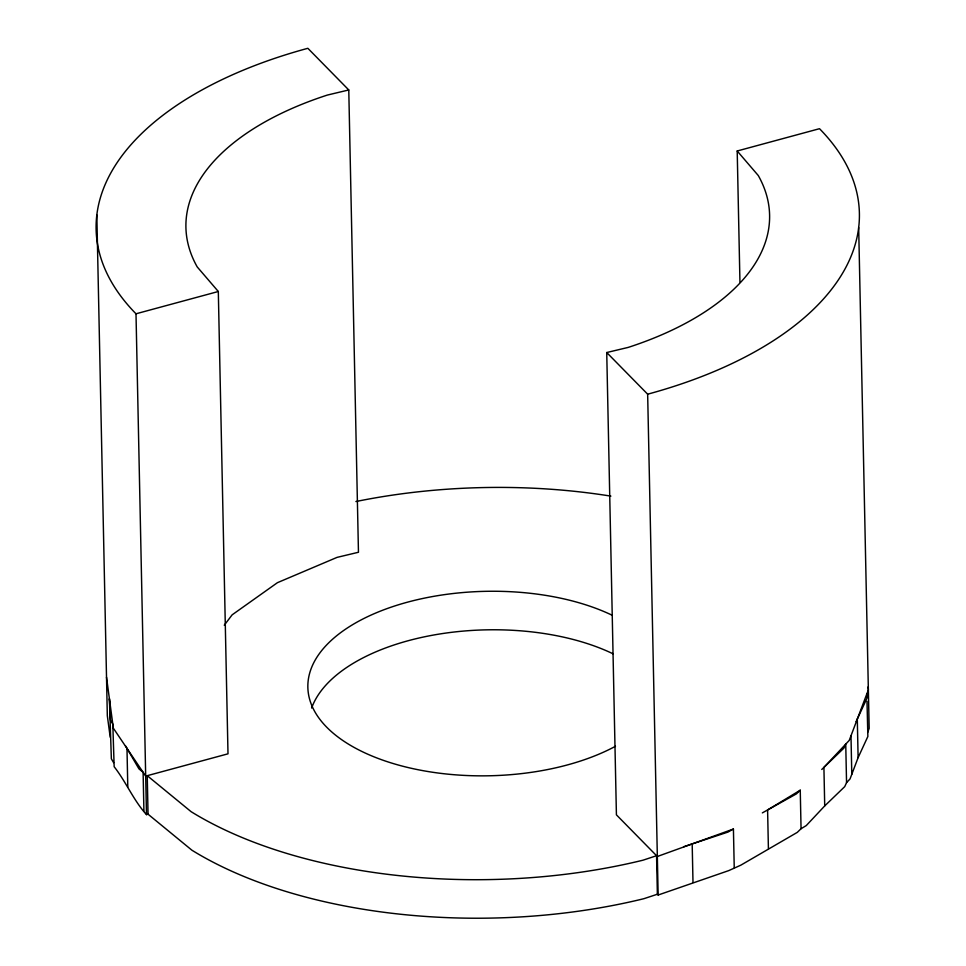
<?xml version="1.0" encoding="UTF-8"?>
<svg xmlns="http://www.w3.org/2000/svg" width="966" height="966" viewBox="0 0 966 966"><rect width="100%" height="100%" fill="white"/><g stroke="black" fill="none" stroke-linecap="round" stroke-linejoin="round"><path stroke-width="1.45" d="M866.997 701.304L867.866 736.49L858.11 757.634L850.044 778.922L846.554 782.641L844.719 786.638L824.722 805.91L806.26 825.58L801.055 828.731L797.276 832.378L740.813 865.174L728.775 870.595L658.148 895.023L657.375 894.238L656.566 855.707L643.078 860.175A381.727 196.026 -1.2 0 1 191.111 811.682L147.243 775.686L148.052 814.205L191.92 850.213A381.727 196.026 -1.2 0 0 643.887 898.694L657.375 894.238M867.649 732.421L869.171 728.4L858.677 227.565M856.13 721.638L867.057 697.971L866.84 693.902L866.9 696.86M224.257 625.243L232.13 614.847L277.435 582.679L337.049 557.382L358.458 552.262L348.774 89.959L307.852 48.3A381.727 196.026 -1.2 0 0 136.001 313.793L146.494 814.628L148.052 814.205M801.055 828.731L800.246 790.2L796.467 793.847L762.343 812.889M821.764 769.467L843.91 748.107L845.745 744.11L846.554 782.641M800.246 790.2L767.596 809.955L768.405 848.486M734.232 867.553L733.423 829.021L727.966 832.076L683.638 846.747M733.423 829.021L657.339 856.492L616.417 814.845L606.733 352.53L628.142 347.422A291.901 149.911 -1.2 0 0 758.286 175.546L737.203 150.986L819.506 128.695A381.727 196.026 -1.2 0 1 647.655 394.188L658.148 895.023M136.001 313.793L218.316 291.503L228 753.818L145.685 776.109L113.348 728.195L106.514 677.238M348.774 89.959L327.365 95.066A291.901 149.911 -1.2 0 0 197.221 266.93L218.316 291.503M146.494 814.628C133.562 800.452 126.123 781.977 114.157 766.714L112.805 724.138L110.547 720.262L109.399 698.708L111.356 758.793L113.614 762.657M606.733 352.53L647.655 394.188M125.483 745.837L138.959 768.876L143.113 772.293L143.91 810.812M867.975 687.007L868.362 689.869L849.235 740.403L823.913 767.39L824.722 805.91M110.209 737.239L107.323 715.758L96.829 214.923M857.301 719.102L858.11 757.634M850.986 735.766L851.795 774.297M737.203 150.986L739.944 282M692.187 843.922L692.996 882.441M126.981 748.384L127.79 786.916M355.911 501.535A381.727 196.026 -1.2 0 1 610.886 496.126M615.463 746.283A179.64 92.253 -1.2 0 1 361.888 751.463A179.64 92.253 -1.2 0 1 358.603 621.259A179.64 92.253 -1.2 0 1 612.166 615.245M311.632 708.042A179.64 92.253 -1.2 0 1 433.42 635.06A179.64 92.253 -1.2 0 1 612.975 653.765"/></g></svg>
